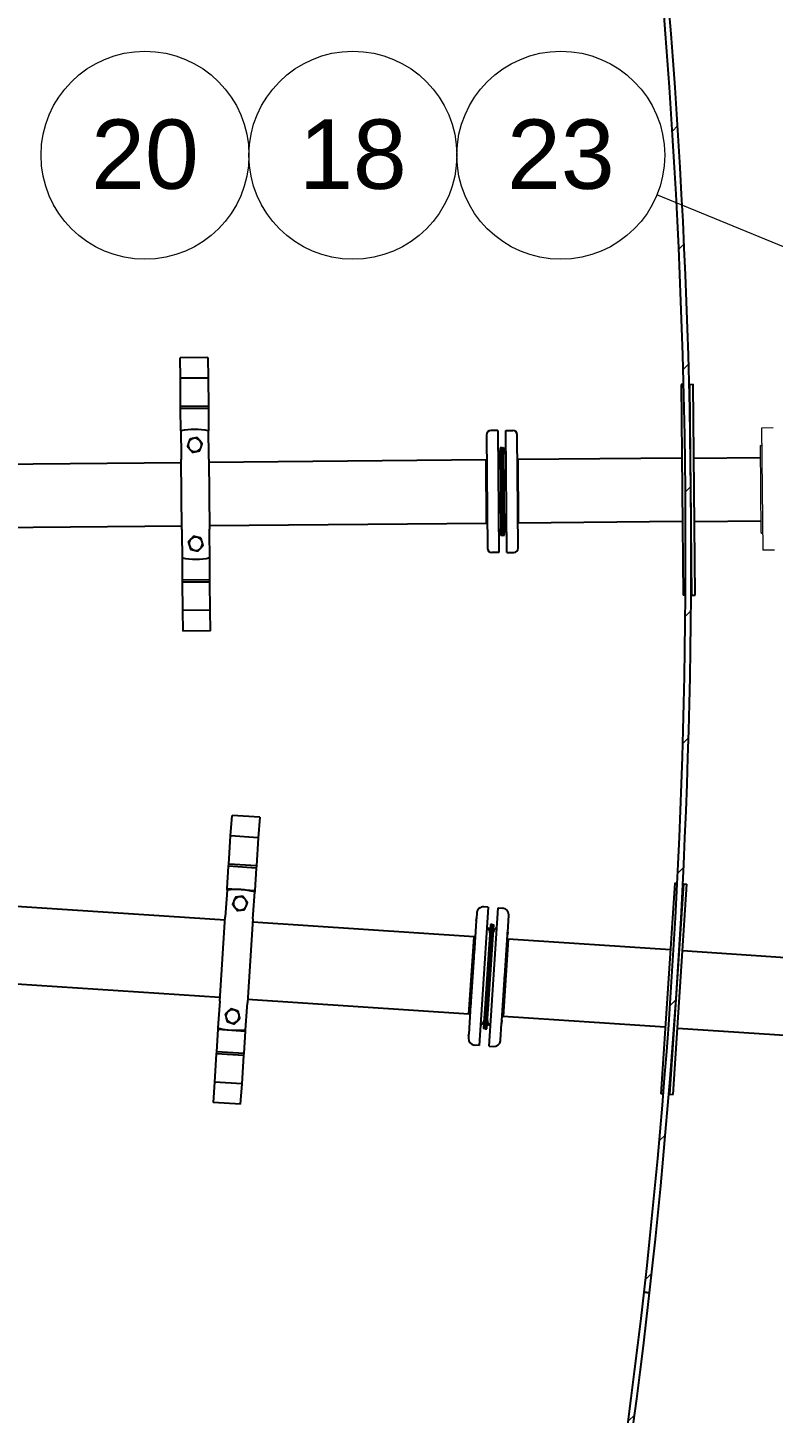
# Model space of a CAD drawing. Header units: millimetres. Extents: x 0 to 157650, y 0 to 89100.
# Drawn here: x 123006 to 127041, y 69723 to 77213 of the extents above; entities that cross this region are included whole.
import ezdxf

# ---------------------------------------------------------------- set-up
doc = ezdxf.new("R2010")
doc.units = ezdxf.units.MM
doc.header["$LTSCALE"] = 150
for name, color, linetype, lineweight in [('Hatch', 7, 'Continuous', 18), ('Symbol', 7, 'Continuous', 18), ('Visible', 7, 'Continuous', 25)]:
    doc.layers.add(name, color=color, linetype=linetype, lineweight=lineweight)
doc.layers.add('P_Biomass (BM)', color=150, linetype='Continuous', lineweight=18, true_color=0x007fff)
doc.styles.add('Note Text', font='arial.ttf')
pattern_1 = [(45, (0, 0), (-336.7596, 336.7596), [])]

# ---------------------------------------------------------------- blocks, each defined once
blk = doc.blocks.new('Balloon45')
at = {"layer": 'Symbol'}
for p, q in [((862.739, 500.514), (842.732, 508.737)), ((862.929, 500.976), (862.549, 500.051)), ((865.051, 499.563), (862.929, 500.976)), ((862.739, 500.514), (865.051, 499.563)), ((862.549, 500.051), (865.051, 499.563))]:
    blk.add_line(p, q, dxfattribs=at)
at = {"layer": 'Symbol', "flags": 128}
blk.add_lwpolyline([(862.549, 500.051), (865.051, 499.563), (862.929, 500.976), (862.549, 500.051)], dxfattribs=at)
at = {"layer": 'Symbol'}
for centre in [(824.273, 510.159), (831.773, 510.159), (839.273, 510.159)]:
    blk.add_circle(centre, 3.75, dxfattribs=at)
blk.add_solid([(862.549, 500.051), (865.051, 499.563), (862.929, 500.976), (862.549, 500.051)], dxfattribs=at)
at = {"layer": 'Symbol', "char_height": 2.5, "attachment_point": 5, "style": 'Note Text'}
for s, insert in [('20', (824.273, 510.18)), ('18', (831.773, 510.18)), ('23', (839.273, 510.18))]:
    blk.add_mtext(s, dxfattribs=dict(at, insert=insert))

msp = doc.modelspace()

# ---------------------------------------------------------------- hatches: boundary and pattern name
at = {"layer": 'Hatch'}
h = msp.add_hatch(dxfattribs=at)
h.set_pattern_fill('ANSI31', color=256, scale=3810, style=0)
h.set_pattern_definition(pattern_1)
edge = h.paths.add_edge_path()
edge.add_line((126341.5, 70378.3), (126371.3, 70375))
edge.add_ellipse((90746.5, 74387.2), major_axis=(4012.3, 35624.8), ratio=1, start_angle=270, end_angle=282.18915)
edge.add_ellipse((90746.5, 74387.2), major_axis=(-3600, 35668.8), ratio=1, start_angle=270, end_angle=270.48211)
edge.add_ellipse((90746.5, 74387.2), major_axis=(-3900, 35637.2), ratio=1, start_angle=270, end_angle=272.16603)
edge.add_line((126210.9, 79631.3), (126180.5, 79631.3))
edge.add_ellipse((90746.5, 74387.2), major_axis=(5244.1, -35434), ratio=1, start_angle=75.15562, end_angle=90, ccw=False)
h = msp.add_hatch(dxfattribs=at)
h.set_pattern_fill('ANSI31', color=256, scale=3810, style=0)
h.set_pattern_definition(pattern_1)
edge = h.paths.add_edge_path()
edge.add_ellipse((90746.5, 74387.2), major_axis=(12957.5, 33426.4), ratio=1, start_angle=270, end_angle=284.76254)
edge.add_line((126371.3, 70374.9), (126341.5, 70378.3))
edge.add_ellipse((90746.5, 74387.2), major_axis=(-4008.9, -35595), ratio=1, start_angle=75.23746, end_angle=90, ccw=False)
edge.add_line((124144.9, 61440.5), (124172.9, 61429.7))

# ---------------------------------------------------------------- linework, layer by layer
at = {"layer": 'P_Biomass (BM)'}
for p, q in [((127040.7, 75049.5), (126977.7, 75048.9)), ((126977.7, 75048.9), (126983.8, 74388.9)), ((126969.6, 74952.8), (126978.6, 74958.1)), ((126969.6, 74952.8), (126973.9, 74484.9)), ((126973.9, 74484.9), (126982.9, 74479.7)), ((127046.8, 74389.5), (126983.8, 74388.9))]:
    msp.add_line(p, q, dxfattribs=at)
at = {"layer": 'Visible', "color": 9, "true_color": 0xc0c0c0}
for p, q in [((123981.4, 75430), (123831.4, 75428.7)), ((123832.4, 75317.9), (123831.4, 75428.7)), ((123981.4, 75430), (123982.4, 75319.2)), ((123982.4, 75319.2), (123832.4, 75317.9)), ((123833.8, 75165), (123832.4, 75317.9)), ((123982.4, 75319.2), (123983.8, 75166.3)), ((126555.3, 75285.1), (126541.8, 75284.9)), ((126541.8, 75284.9), (126552.2, 74145)), ((126589.8, 75285.4), (126607.8, 75285.5)), ((126600.2, 74145.4), (126589.8, 75285.4)), ((126618.2, 74145.6), (126607.8, 75285.5)), ((123983.8, 75166.3), (123833.8, 75165)), ((123833.9, 75153.4), (123833.8, 75165)), ((123983.9, 75154.7), (123833.9, 75153.4)), ((123835, 75033.3), (123833.9, 75153.4)), ((123983.8, 75166.3), (123983.9, 75154.7)), ((123983.9, 75154.7), (123985, 75034.6)), ((123835, 75033.3), (123836.2, 74902.1)), ((123986.2, 74903.4), (123985, 75034.6)), ((125488.2, 75011.3), (125493.9, 74399.3)), ((125549.5, 75035.8), (125512, 75035.5)), ((125549.5, 75035.8), (125555.6, 74375.9)), ((125593, 75036.2), (125630.5, 75036.6)), ((125599.1, 74376.3), (125593, 75036.2)), ((125660.3, 74400.8), (125654.7, 75012.8)), ((125562.4, 74943), (125566.7, 74469)), ((125572.9, 74943), (125562.4, 74943)), ((125572.9, 74943), (125581.9, 74943.1)), ((125577.2, 74469.1), (125572.9, 74943)), ((125572.9, 74943), (125577.2, 74469.1)), ((125586.2, 74469.2), (125581.9, 74943.1)), ((123836.5, 74861.6), (121416.1, 74839.4)), ((123836.2, 74902.1), (123836.4, 74878.9)), ((123839.8, 74501.4), (123836.4, 74878.9)), ((123986.4, 74880.3), (123986.2, 74903.4)), ((123986.4, 74880.3), (123989.8, 74502.8)), ((125486.5, 74876.7), (123986.5, 74863)), ((125486.5, 74876.7), (125489.6, 74533.8)), ((125489.5, 74876.7), (125486.5, 74876.7)), ((125489.6, 74533.8), (125486.5, 74876.7)), ((125656, 74878.3), (125657.5, 74878.3)), ((126545.4, 74886.4), (125657.5, 74878.3)), ((125657.5, 74878.3), (125660.6, 74535.4)), ((125660.6, 74535.4), (125657.5, 74878.3)), ((126611.4, 74887), (126970.2, 74890.3)), ((125489.6, 74533.8), (123989.7, 74520.1)), ((125492.6, 74533.8), (125489.6, 74533.8)), ((125659.1, 74535.4), (125660.6, 74535.4)), ((126548.6, 74543.5), (125660.6, 74535.4)), ((126614.6, 74544.1), (126973.3, 74547.4)), ((123839.7, 74518.7), (121416.1, 74496.5)), ((123839.8, 74501.4), (123840.1, 74478.2)), ((123840.1, 74478.2), (123841.3, 74347.1)), ((123990.1, 74479.6), (123989.8, 74502.8)), ((123991.3, 74348.4), (123990.1, 74479.6)), ((125577.2, 74469.1), (125566.7, 74469)), ((125577.2, 74469.1), (125586.2, 74469.2)), ((123841.3, 74347.1), (123842.4, 74226.9)), ((123992.4, 74228.3), (123991.3, 74348.4)), ((125555.6, 74375.9), (125518.1, 74375.5)), ((125599.1, 74376.3), (125636.6, 74376.6)), ((123992.4, 74228.3), (123842.4, 74226.9)), ((123842.4, 74226.9), (123842.5, 74215.4)), ((123992.5, 74216.7), (123842.5, 74215.4)), ((123842.5, 74215.4), (123843.9, 74062.5)), ((123992.5, 74216.7), (123992.4, 74228.3)), ((123993.9, 74063.8), (123992.5, 74216.7)), ((126565.7, 74145.1), (126552.2, 74145)), ((126600.2, 74145.4), (126618.2, 74145.6)), ((123993.9, 74063.8), (123843.9, 74062.5)), ((123843.9, 74062.5), (123844.9, 73951.7)), ((123994.9, 73953), (123993.9, 74063.8)), ((123994.9, 73953), (123844.9, 73951.7)), ((124104.5, 72844.2), (124111.8, 72954.7)), ((124261.5, 72944.8), (124111.8, 72954.7)), ((124261.5, 72944.8), (124254.2, 72834.3)), ((124094.4, 72691.6), (124104.5, 72844.2)), ((124254.2, 72834.3), (124104.5, 72844.2)), ((124254.2, 72834.3), (124244.1, 72681.7)), ((124085.6, 72559.1), (124093.6, 72680)), ((124093.6, 72680), (124094.4, 72691.6)), ((124243.3, 72670.1), (124093.6, 72680)), ((124244.1, 72681.7), (124094.4, 72691.6)), ((124243.3, 72670.1), (124235.3, 72549.2)), ((124244.1, 72681.7), (124243.3, 72670.1)), ((126507.8, 72587.9), (126432.4, 71450.4)), ((126480.3, 71447.3), (126555.7, 72584.8)), ((126498.3, 71446.1), (126573.7, 72583.6)), ((126521.2, 72587), (126507.8, 72587.9)), ((126555.7, 72584.8), (126573.7, 72583.6)), ((124074.3, 72388), (121416.1, 72564.2)), ((124085.1, 72551.4), (124077, 72429.5)), ((124085.1, 72551.4), (124085.6, 72559.1)), ((124085.6, 72559.1), (124235.3, 72549.2)), ((124226.7, 72419.6), (124234.8, 72541.5)), ((124235.3, 72549.2), (124234.8, 72541.5)), ((125498.1, 72459.4), (125448.5, 71711.1)), ((125498.1, 72459.4), (125474.1, 72461)), ((125502.4, 71707.5), (125552, 72455.9)), ((125552, 72455.9), (125575.9, 72454.3)), ((124045.3, 71951.7), (124075.5, 72406.2)), ((124077, 72429.5), (124075.5, 72406.2)), ((124225.1, 72396.3), (124195, 71941.7)), ((125421.3, 72298.7), (124223.9, 72378.1)), ((124225.1, 72396.3), (124226.7, 72419.6)), ((125433.2, 72387.7), (125421.3, 72208.5)), ((125433.2, 72387.7), (125433.9, 72397.4)), ((125435.8, 72427.5), (125433.9, 72397.4)), ((125509.9, 72365.4), (125472.6, 71802.7)), ((125481.6, 71802.1), (125518.9, 72364.9)), ((125518.9, 72364.9), (125481.6, 71802.1)), ((125490.6, 71801.5), (125527.9, 72364.3)), ((125518.9, 72364.9), (125509.9, 72365.4)), ((125518.9, 72364.9), (125527.9, 72364.3)), ((125603.4, 72324.6), (125609.5, 72415.8)), ((125421.3, 72298.7), (125393.6, 71880.5)), ((125393.6, 71880.5), (125421.3, 72298.7)), ((125427.3, 72298.3), (125421.3, 72298.7)), ((125579.2, 71868.2), (125606.9, 72286.4)), ((125606.9, 72286.4), (125579.2, 71868.2)), ((125587.8, 72088.7), (125602.4, 72309)), ((125600.9, 72286.8), (125606.9, 72286.4)), ((125603.4, 72324.6), (125602.4, 72309)), ((126484, 72228.3), (125606.9, 72286.4)), ((125420, 72187.7), (125421.3, 72208.5)), ((126549.8, 72223.9), (127426.9, 72165.8)), ((124046.5, 71969.8), (121416.1, 72144.2)), ((125420, 72187.7), (125404.2, 71949.8)), ((125571.7, 71846.4), (125586.3, 72066.7)), ((125587.8, 72088.7), (125586.3, 72066.7)), ((124043.8, 71928.3), (124035.7, 71806.4)), ((124045.3, 71951.7), (124043.8, 71928.3)), ((124185.4, 71796.5), (124193.5, 71918.4)), ((124193.5, 71918.4), (124195, 71941.7)), ((125393.6, 71880.5), (124196.2, 71959.9)), ((125402.9, 71930), (125392.4, 71772.7)), ((125402.9, 71930), (125404.2, 71949.8)), ((125399.6, 71880.1), (125393.6, 71880.5)), ((125571.7, 71846.4), (125570.7, 71830.9)), ((125573.2, 71868.6), (125579.2, 71868.2)), ((126456.2, 71810.1), (125579.2, 71868.2)), ((124035.2, 71798.7), (124027.2, 71677.8)), ((124035.7, 71806.4), (124035.2, 71798.7)), ((124035.2, 71798.7), (124184.9, 71788.8)), ((124176.8, 71667.9), (124184.9, 71788.8)), ((124184.9, 71788.8), (124185.4, 71796.5)), ((125392, 71765.6), (125391, 71751)), ((125392, 71765.6), (125392.4, 71772.7)), ((125481.6, 71802.1), (125472.6, 71802.7)), ((125481.6, 71802.1), (125490.6, 71801.5)), ((125564.6, 71739.6), (125570.7, 71830.9)), ((126522.1, 71805.7), (127399.2, 71747.6)), ((125448.5, 71711.1), (125424.5, 71712.7)), ((125502.4, 71707.5), (125526.3, 71705.9)), ((124026.4, 71666.2), (124016.3, 71513.6)), ((124027.2, 71677.8), (124026.4, 71666.2)), ((124176.1, 71656.3), (124026.4, 71666.2)), ((124176.8, 71667.9), (124027.2, 71677.8)), ((124166, 71503.7), (124176.1, 71656.3)), ((124176.1, 71656.3), (124176.8, 71667.9)), ((124016.3, 71513.6), (124009, 71403.1)), ((124166, 71503.7), (124016.3, 71513.6)), ((124158.6, 71393.2), (124166, 71503.7)), ((124158.6, 71393.2), (124009, 71403.1)), ((126445.8, 71449.5), (126432.4, 71450.4)), ((126480.3, 71447.3), (126498.3, 71446.1)), ((126371.3, 70374.9), (126341.5, 70378.3)), ((126341.5, 70378.3), (126371.3, 70375))]:
    msp.add_line(p, q, dxfattribs=at)
for centre, radius, start, end in [((90746.5, 74387.2), 35820, 353.57412, 8.4185), ((90746.5, 74387.2), 35850, 353.57412, 8.41141), ((123913.1, 74690.8), 351.2, 78.19432, 102.85471), ((123910.7, 74957.8), 36, 101.17309, 161.17309), ((123910.7, 74957.8), 36, 41.17309, 101.17309), ((123910.7, 74957.8), 36, 341.17309, 41.17309), ((125512.2, 75011.5), 24, 90.52452, 180.52452), ((125630.7, 75012.6), 24, 0.52452, 90.52452), ((123910.7, 74957.8), 36, 161.17309, 221.17309), ((123910.7, 74957.8), 36, 221.17309, 281.17309), ((123910.7, 74957.8), 36, 281.17309, 341.17309), ((125541.7, 74908.3), 21, 0.52452, 65.14758), ((125603.2, 74908.8), 21, 115.90145, 180.52452), ((123915.6, 74423.9), 36, 76.90564, 136.90564), ((123915.6, 74423.9), 36, 16.90564, 76.90564), ((125545.4, 74503.3), 21, 295.90145, 0.52452), ((125606.9, 74503.8), 21, 180.52452, 245.14758), ((123915.6, 74423.9), 36, 136.90564, 196.90564), ((123915.6, 74423.9), 36, 196.90564, 256.90564), ((123915.6, 74423.9), 36, 256.90564, 316.90564), ((123915.6, 74423.9), 36, 316.90564, 16.90564), ((125517.9, 74399.5), 24, 180.52452, 270.52452), ((125636.3, 74400.6), 24, 270.52452, 0.52452), ((123913.1, 74690.8), 351.2, 258.19432, 282.85471), ((124135.2, 72174), 380.8, 74.84846, 97.56663), ((124155.5, 72479.3), 36, 96.85612, 156.85612), ((124155.5, 72479.3), 36, 36.85612, 96.85612), ((124155.5, 72479.3), 36, 156.85612, 216.85612), ((124155.5, 72479.3), 36, 216.85612, 276.85612), ((124155.5, 72479.3), 36, 276.85612, 336.85612), ((124155.5, 72479.3), 36, 336.85612, 36.85612), ((125471.8, 72425.1), 36, 86.20755, 176.20755), ((125573.5, 72418.4), 36, 359.79087, 86.20755), ((125474, 72322.7), 33, 356.20755, 59.17185), ((125557.8, 72317.2), 33, 113.24324, 176.20755), ((124115, 71868.6), 36, 132.58867, 192.58867), ((124115, 71868.6), 36, 192.58867, 252.58867), ((124115, 71868.6), 36, 72.58867, 132.58867), ((124115, 71868.6), 36, 252.58867, 312.58867), ((124115, 71868.6), 36, 12.58867, 72.58867), ((124115, 71868.6), 36, 312.58867, 12.58867), ((125442.7, 71849.8), 33, 293.24324, 356.20755), ((125526.5, 71844.2), 33, 176.20755, 239.17185), ((124135.2, 72174), 380.8, 254.84846, 277.56663), ((125426.9, 71748.6), 36, 176.20755, 266.20755), ((125528.7, 71741.8), 36, 266.20755, 352.62422), ((90746.5, 74387.2), 36750, 345.26676, 355.88084), ((90746.5, 74387.2), 35820, 338.81153, 353.57407), ((90746.5, 74387.2), 35850, 338.81153, 353.57407)]:
    msp.add_arc(centre, radius, start, end, dxfattribs=at)
for points, weights in [([(123883.3, 74989.1), (123879.7, 74978.6), (123876.6, 74969.5)], [1.01981541865, 1.04818815859, 1]), ([(123903.7, 74993.2), (123894.2, 74991.3), (123883.3, 74989.1)], [1, 1.04818815859, 1.01981541865]), ([(123924.1, 74997.2), (123913.2, 74995), (123903.7, 74993.2)], [1.01981541865, 1.04818815859, 1]), ([(123937.8, 74981.5), (123931.4, 74988.8), (123924.1, 74997.2)], [1, 1.04818815859, 1.01981541865]), ([(123951.5, 74965.9), (123944.1, 74974.3), (123937.8, 74981.5)], [1.01981541865, 1.04818815859, 1]), ([(123876.6, 74969.5), (123873.5, 74960.3), (123869.9, 74949.8)], [1, 1.04818815859, 1.01981541865]), ([(123869.9, 74949.8), (123877.2, 74941.4), (123883.6, 74934.1)], [1.01981541865, 1.04818815859, 1]), ([(123883.6, 74934.1), (123889.9, 74926.9), (123897.3, 74918.5)], [1, 1.04818815859, 1.01981541865]), ([(123897.3, 74918.5), (123908.2, 74920.6), (123917.6, 74922.5)], [1.01981541865, 1.04818815859, 1]), ([(123917.6, 74922.5), (123927.1, 74924.4), (123938, 74926.5)], [1, 1.04818815859, 1.01981541865]), ([(123938, 74926.5), (123941.6, 74937.1), (123944.7, 74946.2)], [1.01981541865, 1.04818815859, 1]), ([(123944.7, 74946.2), (123947.9, 74955.3), (123951.5, 74965.9)], [1, 1.04818815859, 1.01981541865]), ([(123903.5, 74463.6), (123895.9, 74455.5), (123889.3, 74448.5)], [1.01981541865, 1.04818815859, 1]), ([(123923.7, 74458.9), (123914.3, 74461.1), (123903.5, 74463.6)], [1, 1.04818815859, 1.01981541865]), ([(123944, 74454.2), (123933.1, 74456.7), (123923.7, 74458.9)], [1.01981541865, 1.04818815859, 1]), ([(123889.3, 74448.5), (123882.7, 74441.4), (123875.1, 74433.3)], [1, 1.04818815859, 1.01981541865]), ([(123875.1, 74433.3), (123878.3, 74422.6), (123881.1, 74413.4)], [1.01981541865, 1.04818815859, 1]), ([(123881.1, 74413.4), (123883.9, 74404.2), (123887.2, 74393.5)], [1, 1.04818815859, 1.01981541865]), ([(123887.2, 74393.5), (123898, 74391), (123907.4, 74388.8)], [1.01981541865, 1.04818815859, 1]), ([(123907.4, 74388.8), (123916.8, 74386.6), (123927.6, 74384.1)], [1, 1.04818815859, 1.01981541865]), ([(123927.6, 74384.1), (123935.3, 74392.2), (123941.8, 74399.3)], [1.01981541865, 1.04818815859, 1]), ([(123941.8, 74399.3), (123948.4, 74406.3), (123956, 74414.4)], [1, 1.04818815859, 1.01981541865]), ([(123950, 74434.3), (123947.2, 74443.6), (123944, 74454.2)], [1, 1.04818815859, 1.01981541865]), ([(123956, 74414.4), (123952.8, 74425.1), (123950, 74434.3)], [1.01981541865, 1.04818815859, 1]), ([(124130.5, 72512.5), (124126.2, 72502.3), (124122.4, 72493.4)], [1.01981541865, 1.04818815859, 1]), ([(124151.2, 72515), (124141.6, 72513.9), (124130.5, 72512.5)], [1, 1.04818815859, 1.01981541865]), ([(124171.8, 72517.5), (124160.7, 72516.2), (124151.2, 72515)], [1.01981541865, 1.04818815859, 1]), ([(124184.3, 72500.9), (124178.5, 72508.6), (124171.8, 72517.5)], [1, 1.04818815859, 1.01981541865]), ([(124122.4, 72493.4), (124118.6, 72484.6), (124114.2, 72474.3)], [1, 1.04818815859, 1.01981541865]), ([(124114.2, 72474.3), (124120.9, 72465.4), (124126.7, 72457.7)], [1.01981541865, 1.04818815859, 1]), ([(124126.7, 72457.7), (124132.5, 72450), (124139.1, 72441.1)], [1, 1.04818815859, 1.01981541865]), ([(124139.1, 72441.1), (124150.2, 72442.4), (124159.8, 72443.5)], [1.01981541865, 1.04818815859, 1]), ([(124159.8, 72443.5), (124169.3, 72444.7), (124180.4, 72446)], [1, 1.04818815859, 1.01981541865]), ([(124180.4, 72446), (124184.8, 72456.3), (124188.6, 72465.1)], [1.01981541865, 1.04818815859, 1]), ([(124196.7, 72484.2), (124190.1, 72493.2), (124184.3, 72500.9)], [1.01981541865, 1.04818815859, 1]), ([(124188.6, 72465.1), (124192.4, 72474), (124196.7, 72484.2)], [1, 1.04818815859, 1.01981541865]), ([(124105.9, 71909.2), (124097.7, 71901.7), (124090.6, 71895.1)], [1.01981541865, 1.04818815859, 1]), ([(124125.8, 71903), (124116.6, 71905.9), (124105.9, 71909.2)], [1, 1.04818815859, 1.01981541865]), ([(124090.6, 71895.1), (124083.5, 71888.6), (124075.3, 71881.1)], [1, 1.04818815859, 1.01981541865]), ([(124075.3, 71881.1), (124077.8, 71870.2), (124079.9, 71860.8)], [1.01981541865, 1.04818815859, 1]), ([(124079.9, 71860.8), (124082, 71851.4), (124084.4, 71840.5)], [1, 1.04818815859, 1.01981541865]), ([(124084.4, 71840.5), (124095, 71837.2), (124104.2, 71834.3)], [1.01981541865, 1.04818815859, 1]), ([(124104.2, 71834.3), (124113.4, 71831.4), (124124.1, 71828.1)], [1, 1.04818815859, 1.01981541865]), ([(124124.1, 71828.1), (124132.3, 71835.6), (124139.4, 71842.1)], [1.01981541865, 1.04818815859, 1]), ([(124145.6, 71896.8), (124135, 71900.1), (124125.8, 71903)], [1.01981541865, 1.04818815859, 1]), ([(124139.4, 71842.1), (124146.5, 71848.6), (124154.7, 71856.2)], [1, 1.04818815859, 1.01981541865]), ([(124150.1, 71876.5), (124148, 71885.9), (124145.6, 71896.8)], [1, 1.04818815859, 1.01981541865]), ([(124154.7, 71856.2), (124152.2, 71867.1), (124150.1, 71876.5)], [1.01981541865, 1.04818815859, 1])]:
    msp.add_rational_spline(points, weights, degree=2, dxfattribs=at)
for points, knots in [([(125433.9, 72397.4), (125433.9, 72397.4), (125433.9, 72397.4), (125433.8, 72397.3), (125433.9, 72396.7), (125433.8, 72394.7), (125433.6, 72393.3), (125433.4, 72390.4), (125433.3, 72389.1), (125433.2, 72387.7)], [-2.3553852, -2.3553852, -2.3553852, -2.3553852, -2.3488819, -2.3488819, -2.0438878, -2.0438878, -1.7543331, -1.7543331, -1.56067, -1.56067, -1.56067, -1.56067]), ([(125609.5, 72415.8), (125609.5, 72416.2), (125609.5, 72416.6), (125609.5, 72417.8), (125609.5, 72418.2), (125609.5, 72418.2)], [-3.6196991, -3.6196991, -3.6196991, -3.6196991, -3.4825914, -3.4825914, -3.1310396, -3.1310396, -3.1310396, -3.1310396]), ([(125602.4, 72309), (125602.4, 72309), (125602.4, 72309.1), (125602.6, 72311.9), (125602.7, 72314.4), (125602.9, 72318.8), (125603.1, 72320.6), (125603.3, 72323.1), (125603.4, 72323.9), (125603.4, 72324.6)], [-2.3553852, -2.3553852, -2.3553852, -2.3553852, -2.3488819, -2.3488819, -2.0438878, -2.0438878, -1.7543331, -1.7543331, -1.56067, -1.56067, -1.56067, -1.56067]), ([(125421.3, 72208.5), (125421.3, 72208.5), (125421.3, 72208.4), (125421.2, 72206.3), (125421.1, 72203.8), (125420.8, 72198.7), (125420.6, 72196), (125420.2, 72191.4), (125420.1, 72189.5), (125420, 72187.7)], [-2.3553859, -2.3553859, -2.3553859, -2.3553859, -2.3490312, -2.3490312, -2.0439715, -2.0439715, -1.7543596, -1.7543596, -1.56067, -1.56067, -1.56067, -1.56067]), ([(125586.3, 72066.7), (125586.3, 72066.8), (125586.3, 72066.8), (125586.5, 72069.5), (125586.6, 72072.4), (125587, 72078), (125587.2, 72080.8), (125587.5, 72085.3), (125587.7, 72087), (125587.8, 72088.7)], [-2.3553859, -2.3553859, -2.3553859, -2.3553859, -2.3490312, -2.3490312, -2.0439715, -2.0439715, -1.7543596, -1.7543596, -1.56067, -1.56067, -1.56067, -1.56067]), ([(125404.2, 71949.8), (125404.2, 71949.7), (125404.2, 71949.7), (125404, 71946.7), (125403.8, 71943.8), (125403.5, 71938.5), (125403.3, 71936.1), (125403.1, 71932.5), (125402.9, 71931.2), (125402.9, 71930)], [-2.3553852, -2.3553852, -2.3553852, -2.3553852, -2.3488819, -2.3488819, -2.0438878, -2.0438878, -1.7543331, -1.7543331, -1.56067, -1.56067, -1.56067, -1.56067]), ([(125570.7, 71830.9), (125570.7, 71830.9), (125570.7, 71830.9), (125570.8, 71832), (125570.8, 71833.4), (125571, 71837.1), (125571.2, 71839.2), (125571.5, 71843.1), (125571.6, 71844.7), (125571.7, 71846.4)], [-2.3553852, -2.3553852, -2.3553852, -2.3553852, -2.3488819, -2.3488819, -2.0438878, -2.0438878, -1.7543331, -1.7543331, -1.56067, -1.56067, -1.56067, -1.56067]), ([(125392.4, 71772.7), (125392.4, 71772.7), (125392.4, 71772.6), (125392.3, 71770.6), (125392.2, 71769), (125392.1, 71766.6), (125392.1, 71765.9), (125392, 71765.4), (125392, 71765.4), (125392, 71765.6)], [-2.3553859, -2.3553859, -2.3553859, -2.3553859, -2.3490312, -2.3490312, -2.0439715, -2.0439715, -1.7543596, -1.7543596, -1.56067, -1.56067, -1.56067, -1.56067]), ([(125564.4, 71737.2), (125564.4, 71737.2), (125564.4, 71737.4), (125564.5, 71738.3), (125564.6, 71738.9), (125564.6, 71739.6)], [-1.9581151, -1.9581151, -1.9581151, -1.9581151, -1.7543596, -1.7543596, -1.56067, -1.56067, -1.56067, -1.56067])]:
    msp.add_open_spline(points, degree=3, knots=knots, dxfattribs=at)

# ---------------------------------------------------------------- block references
at = {"layer": 'Symbol', "xscale": 150, "yscale": 150, "zscale": 150}
msp.add_blockref('Balloon45', (0, 0), dxfattribs=at)

doc.saveas('drawing.dxf')
